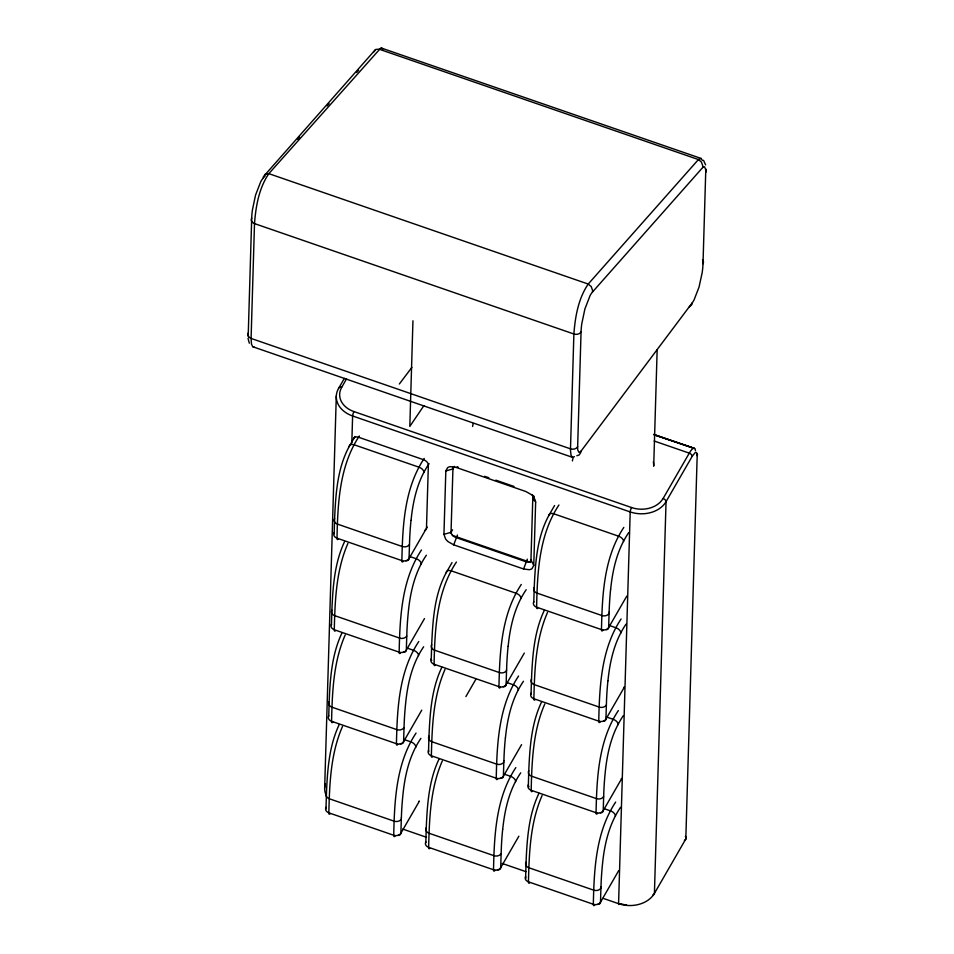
<?xml version="1.0" encoding="UTF-8"?>
<svg xmlns="http://www.w3.org/2000/svg" width="954" height="954" viewBox="0 0 954 954"><rect width="100%" height="100%" fill="white"/><g stroke="black" fill="none" stroke-linecap="round" stroke-linejoin="round"><path stroke-width="1.43" d="M603.143 898.346L618.574 903.676A27.237 20.773 1.7 0 0 654.42 893.397L685.807 838.971L697.183 455.666L696.432 452.518A13.773 3.387 -70.9 0 0 695.061 452.697L692.199 456.298L666.047 501.661L654.42 893.397A3.267 1.956 30 0 1 653.013 894.697M248.565 336.845L248.445 336.237A23.433 5.748 -70.9 0 1 248.29 332.934L251.701 218.084A48.571 11.925 -70.9 0 1 252.416 209.94L255.553 195.069L260.728 181.737A13.738 3.375 -70.9 0 1 262.684 178.696M324.67 787.765L336.297 396.017M326.34 808.754A5.45 3.256 30 0 1 326.029 807.334L326.447 793.251C327.449 770.021 329.094 745.909 339.195 724.599M328.76 716.108A5.45 3.256 30 0 1 328.748 715.774L329.166 701.691C330.167 678.461 331.813 654.361 341.914 633.051M331.527 624.894A5.45 3.256 30 0 1 331.467 624.226L331.885 610.143C332.886 586.913 334.532 562.812 344.632 541.502M334.353 533.715A5.45 3.256 30 0 1 334.186 532.678L334.604 518.594C335.748 494.184 337.275 468.509 349.14 446.615L354.96 436.527M351.823 442.787L352.61 415.98A3.267 0.799 -70.9 0 1 353.982 411.591A23.826 18.174 1.7 0 1 341.687 387.396L346.529 378.869M412.951 320.794L409.815 426.426L423.958 405.545M401.348 817.709L400.883 833.212A5.45 3.256 30 0 1 398.092 835.406M423.648 646.776C412.211 663.435 407.608 683.577 405.629 703.384A228.34 56.036 -70.9 0 0 404.102 726.077L403.602 741.652A5.45 3.256 30 0 1 400.358 743.834M426.366 555.216C414.93 571.887 410.327 592.017 408.336 611.836A228.34 56.036 -70.9 0 0 406.821 634.529L406.321 650.103A5.45 3.256 30 0 1 403.065 652.286M411.007 520.371A228.34 56.036 -70.9 0 0 409.54 542.981L409.039 558.555A5.45 3.256 30 0 1 405.784 560.737M425.937 842.656A5.45 3.256 30 0 1 425.842 841.833L426.259 827.75C427.273 804.389 428.906 780.134 439.186 758.752M428.859 751.68A5.45 3.256 30 0 1 428.561 750.285L428.978 736.19C429.992 712.841 431.625 688.573 441.893 667.192M431.721 660.43A5.45 3.256 30 0 1 431.268 658.725L431.685 644.642C432.83 620.243 434.356 594.569 446.233 572.662L452.041 562.586M443.944 534.347L445.828 470.966L447.629 467.639A11.484 6.869 30 0 1 450.443 466.649L456.012 467.377L525.881 491.525L531.378 494.625A11.484 6.869 30 0 1 534.073 497.523L535.647 502.019L533.763 565.4L531.962 568.715A11.484 6.869 30 0 1 529.148 569.705L523.579 568.989L453.71 544.841L448.213 541.729A11.484 6.869 30 0 1 445.518 538.843L443.944 534.347L451.111 532.296L452.566 529.768M451.003 533.417L452.995 466.625M502.651 829.527A228.34 56.036 -70.9 0 0 501.196 852.137L500.695 867.711A5.45 3.256 30 0 1 497.439 869.893M503.867 760.66L503.414 776.151A5.45 3.256 30 0 1 500.158 778.345M506.586 669.1L506.121 684.602A5.45 3.256 30 0 1 503.33 686.797M533.763 565.4L530.961 559.891L532.833 496.509A5.45 3.256 30 0 0 532.332 494.697M533.87 500.576L534.001 496.128M526.095 878.026A5.45 3.256 30 0 1 525.642 876.332L526.059 862.249C527.073 838.888 528.707 814.633 538.986 793.251M528.981 786.776A5.45 3.256 30 0 1 528.361 784.784L528.778 770.701C529.792 747.34 531.426 723.072 541.705 701.703M531.271 694.345A5.45 3.256 30 0 1 531.08 693.224L531.497 679.141C532.499 655.911 534.145 631.81 544.245 610.5M533.835 602.224A5.45 3.256 30 0 1 533.799 601.676L534.216 587.592C535.349 563.182 536.887 537.519 548.753 515.613L554.572 505.537M577.647 446.782L581.058 331.944A48.571 11.925 -70.9 0 1 581.773 323.788L584.909 308.917L590.085 295.597A13.738 3.375 -70.9 0 1 592.04 292.544L702.728 167.487L704.541 166.771L705.578 169.204A23.683 5.807 -70.9 0 1 705.71 172.352L703.003 263.733A48.726 11.961 -70.9 0 1 702.132 272.904L699.032 287.118L694.083 299.878A13.487 3.303 -70.9 0 1 692.21 302.871L580.962 451.218L578.971 452.434L577.79 450.085A23.433 5.748 -70.9 0 1 577.647 446.782A5.45 4.15 1.7 0 1 570.468 448.833L251.093 338.431A5.45 4.15 1.7 0 1 248.29 332.934M600.96 886.707L600.495 902.21A5.45 3.256 30 0 1 597.705 904.404M623.26 715.774C611.812 732.445 607.221 752.575 605.23 772.382A228.34 56.036 -70.9 0 0 603.715 795.087L603.214 810.661A5.45 3.256 30 0 1 600.424 812.856M607.901 680.917A228.34 56.036 -70.9 0 0 606.434 703.527L605.933 719.101A5.45 3.256 30 0 1 603.584 721.272M609.105 612.051L608.652 627.553A5.45 3.256 30 0 1 606.303 629.723M653.717 465.683L657.163 349.653M411.055 520.288C413.046 500.468 417.637 480.339 429.085 463.668M508.148 646.335C510.14 626.516 514.731 606.386 526.167 589.715M505.429 737.883C507.421 718.076 512.012 697.946 523.46 681.275M502.71 829.443C504.702 809.624 509.293 789.495 520.741 772.823M610.667 589.286C612.659 569.466 617.25 549.337 628.698 532.666M607.948 680.834C609.94 661.015 614.531 640.885 625.979 624.226M453.71 544.841L457.455 535.015M523.579 568.989L527.312 559.163M373.753 51.993L375.745 49.453L379.048 49.155L698.423 159.556L701.417 162.037L702.716 165.722A12.378 8.825 34 0 1 702.728 167.487M347.924 543.398C336.07 570.468 334.997 600.638 334.282 629.735A5.45 1.336 -70.9 0 0 335.367 630.821M345.205 634.947C333.351 662.016 332.278 692.187 331.563 721.284A5.45 1.336 -70.9 0 0 332.839 722.166M342.486 726.495C330.633 753.577 329.559 783.747 328.844 812.832A5.45 1.336 -70.9 0 0 330.322 813.488M445.005 669.446C433.152 696.515 432.079 726.698 431.363 755.783A5.45 1.336 -70.9 0 0 432.651 756.665M442.286 760.994C430.445 788.076 429.36 818.246 428.644 847.343A5.45 1.336 -70.9 0 0 429.729 848.416M547.536 612.396C535.683 639.466 534.598 669.636 533.882 698.733A5.45 1.336 -70.9 0 0 534.967 699.819M544.817 703.945C532.964 731.026 531.891 761.197 531.175 790.282A5.45 1.336 -70.9 0 0 532.26 791.367M542.099 795.505C530.245 822.575 529.172 852.745 528.456 881.842A5.45 1.336 -70.9 0 0 529.542 882.927M420.929 738.324C409.493 754.996 404.901 775.125 402.91 794.944A228.34 56.036 -70.9 0 0 401.384 817.638M620.541 807.322C609.105 823.994 604.502 844.123 602.511 863.942A228.34 56.036 -70.9 0 0 600.996 886.636M695.442 450.634A16.337 4.007 -70.9 0 0 689.277 453.15L663.113 498.513A3.267 1.956 30 0 1 666.047 501.661A27.237 20.773 1.7 0 1 630.2 511.928L352.61 415.98A27.237 20.773 1.7 0 1 338.563 388.445L344.37 378.368M359.324 435.99C339.385 465.993 337.764 503.354 337 538.175A5.45 1.336 -70.9 0 0 338.276 539.07M424.196 458.421C404.269 488.412 402.636 525.773 401.872 560.606A5.45 1.336 -70.9 0 0 403.148 561.489M445.828 470.966L452.995 468.915L454.45 466.387M427.201 527.049L409.039 558.555A5.45 4.15 1.7 0 1 401.872 560.606L337 538.175A5.45 4.15 1.7 0 1 334.186 532.678M421.477 549.969C401.551 579.96 399.929 617.321 399.154 652.154A5.45 1.336 -70.9 0 0 400.43 653.049M456.417 562.049C436.479 592.04 434.857 629.401 434.082 664.234A5.45 1.336 -70.9 0 0 435.358 665.117M424.482 618.597L406.321 650.103A5.45 4.15 1.7 0 1 399.154 652.154L334.282 629.735A5.45 4.15 1.7 0 1 331.467 624.226M418.77 641.529C398.832 671.521 397.21 708.882 396.435 743.715A5.45 1.336 -70.9 0 0 397.711 744.597M421.763 710.158L403.602 741.652A5.45 4.15 1.7 0 1 396.435 743.715L331.563 721.284A5.45 4.15 1.7 0 1 328.748 715.774M416.051 733.077C396.113 763.069 394.491 800.43 393.716 835.263A5.45 1.336 -70.9 0 0 394.992 836.145M558.937 505C538.998 534.991 537.376 572.352 536.601 607.185A5.45 1.336 -70.9 0 0 537.686 608.27M521.289 584.468C501.351 614.471 499.729 651.832 498.954 686.653A5.45 1.336 -70.9 0 0 500.433 687.309M465.898 696.575L475.7 679.558M419.056 801.706L400.883 833.212A5.45 4.15 1.7 0 1 393.716 835.263L328.844 812.832A5.45 4.15 1.7 0 1 326.029 807.334M524.295 653.096L506.121 684.602A5.45 4.15 1.7 0 1 498.954 686.653L434.082 664.234A5.45 4.15 1.7 0 1 431.268 658.725M518.571 676.028C498.632 706.02 497.01 743.381 496.235 778.214A5.45 1.336 -70.9 0 0 497.714 778.858M623.809 527.419C603.87 557.41 602.248 594.771 601.473 629.604A5.45 1.336 -70.9 0 0 602.952 630.248M521.576 744.657L503.414 776.151A5.45 4.15 1.7 0 1 496.235 778.214L431.363 755.783A5.45 4.15 1.7 0 1 428.561 750.285M515.852 767.576C495.913 797.568 494.291 834.929 493.516 869.762A5.45 1.336 -70.9 0 0 494.995 870.406M626.814 596.047L608.652 627.553A5.45 4.15 1.7 0 1 601.473 629.604L536.601 607.185A5.45 4.15 1.7 0 1 533.799 601.676M621.09 618.979C601.151 648.97 599.529 686.331 598.754 721.164A5.45 1.336 -70.9 0 0 600.245 721.808M518.857 836.205L500.695 867.711A5.45 4.15 1.7 0 1 493.516 869.762L428.644 847.343A5.45 4.15 1.7 0 1 425.842 841.833M624.095 687.607L605.933 719.101A5.45 4.15 1.7 0 1 598.754 721.164L533.882 698.733A5.45 4.15 1.7 0 1 531.08 693.224M618.371 710.527C598.444 740.519 596.81 777.88 596.047 812.713A5.45 1.336 -70.9 0 0 597.526 813.357M621.376 779.156L603.214 810.661A5.45 4.15 1.7 0 1 596.047 812.713L531.175 790.282A5.45 4.15 1.7 0 1 528.361 784.784M615.652 802.075C595.725 832.067 594.103 869.428 593.328 904.261A5.45 1.336 -70.9 0 0 594.807 904.905M618.657 870.704L600.495 902.21A5.45 4.15 1.7 0 1 593.328 904.261L528.456 881.842A5.45 4.15 1.7 0 1 525.642 876.332M399.344 383.997L411.889 367.385M265.129 175.906L263.161 178.136A12.378 8.825 34 0 1 263.542 176.49L375.316 49.751M297.6 139.224L299.568 137.006M327.115 105.882L329.082 103.664M356.641 72.54L358.609 70.31M574.427 456.656L572.495 457.348L252.715 346.719L251.486 344.215L251.093 338.431L254.503 223.594C255.815 206.362 258.939 188.165 268.837 173.652L380.908 47.891L701.118 158.447L702.359 160.463M265.105 174.248L268.837 173.652L588.213 284.053L591.206 286.522L592.506 290.207A12.378 8.825 34 0 1 592.517 291.984M689.05 307.26L691.877 304.457A12.617 8.538 32.5 0 0 692.21 302.871M254.05 346.898L253.12 346.934M456.012 467.377L458.087 467.114A5.45 3.256 30 0 0 457.634 466.971M576.848 455.738L579.138 454.963L580.628 452.804A12.617 8.538 32.5 0 0 580.962 451.218M653.991 434.726L694.607 448.44M654.289 434.857L693.808 448.225L653.621 434.332M654.17 441.01L689.277 453.15A3.267 1.956 30 0 1 692.199 456.298M353.982 411.591L631.572 507.552A23.826 18.174 1.7 0 0 663.042 498.489M484.632 476.284L488.83 477.739M495.818 480.16L513.979 486.433M452.363 535.385L530.615 562.431M409.493 556.409L416.397 558.794A5.45 3.256 30 0 1 421.286 564.041M609.105 625.407L616.01 627.792A5.45 3.256 30 0 1 620.887 633.039M406.774 647.957L413.678 650.342A5.45 3.256 30 0 1 418.567 655.589M506.586 682.456L513.479 684.841A5.45 3.256 30 0 1 518.368 690.088M606.386 716.967L613.291 719.352A5.45 3.256 30 0 1 618.168 724.587M404.055 739.517L410.959 741.902A5.45 3.256 30 0 1 415.849 747.149M503.867 774.016L510.76 776.401A5.45 3.256 30 0 1 515.649 781.648M603.667 808.515L610.572 810.9A5.45 3.256 30 0 1 615.461 816.147M402.671 829.05L426.51 837.29M502.209 863.453L526.048 871.694M701.118 158.447L698.423 159.556L588.213 284.053C578.315 298.566 575.19 316.764 573.879 333.995L570.456 450.133L571.1 455.463L572.495 457.348M381.743 48.046L382.733 49.346M703.515 160.272L705.614 164.911M532.833 496.509L535.647 502.019M249.328 343.202L248.016 338.348M696.921 453.305A3.267 2.492 1.7 0 1 697.183 455.666M685.354 836.396A3.267 2.492 1.7 0 1 685.807 838.971A3.267 1.956 30 0 1 684.4 840.271M338.563 388.445A3.267 1.956 30 0 1 341.615 387.372M631.572 507.552A3.267 0.799 -70.9 0 0 630.2 511.928L618.574 903.676A3.267 0.799 -70.9 0 0 619.575 903.903M326.53 796.089A27.237 20.773 1.7 0 1 325.374 783.783M626.611 904.964A23.826 18.174 1.7 0 1 620.923 903.832M353.505 439.055A5.45 3.256 30 0 1 358.597 437.254L423.469 459.685A5.45 3.256 30 0 1 428.358 464.932L426.474 528.313A5.45 3.256 30 0 1 424.554 530.4M451.111 532.296A5.45 3.256 30 0 0 456 537.543L525.857 561.691A5.45 3.256 30 0 0 530.961 559.891M452.995 468.915A5.45 3.256 30 0 1 454.533 466.923M501.112 853.627A5.45 4.15 1.7 0 1 493.933 855.678L429.061 833.247A5.45 4.15 1.7 0 1 426.259 827.75M401.3 819.116A5.45 4.15 1.7 0 1 394.133 821.179L329.261 798.748A5.45 4.15 1.7 0 1 326.447 793.251M419.319 801.014A5.45 3.256 30 0 1 418.973 801.169M600.913 888.126A5.45 4.15 1.7 0 1 593.746 890.177L528.874 867.758A5.45 4.15 1.7 0 1 526.059 862.249M603.632 796.566A5.45 4.15 1.7 0 1 596.465 798.629L531.593 776.198A5.45 4.15 1.7 0 1 528.778 770.701M621.65 778.464A5.45 3.256 30 0 1 621.292 778.619M404.019 727.568A5.45 4.15 1.7 0 1 396.852 729.631L331.98 707.2A5.45 4.15 1.7 0 1 329.166 701.691M503.831 762.067A5.45 4.15 1.7 0 1 496.652 764.13L431.78 741.699A5.45 4.15 1.7 0 1 428.978 736.19M503.915 760.588A228.34 56.036 -70.9 0 1 505.37 737.967M506.538 670.519A5.45 4.15 1.7 0 1 499.371 672.57L434.499 650.151A5.45 4.15 1.7 0 1 431.685 644.642M521.087 598.54A5.45 3.256 30 0 0 516.197 593.293L451.325 570.874A5.45 3.256 30 0 0 446.233 572.662M506.634 669.028A228.34 56.036 -70.9 0 1 508.088 646.418M406.738 636.02A5.45 4.15 1.7 0 1 399.571 638.071L334.699 615.652A5.45 4.15 1.7 0 1 331.885 610.143M606.35 705.018A5.45 4.15 1.7 0 1 599.184 707.069L534.3 684.65A5.45 4.15 1.7 0 1 531.497 679.141M624.369 686.916A5.45 3.256 30 0 1 624.011 687.071M609.069 613.47A5.45 4.15 1.7 0 1 601.891 615.521L537.019 593.102A5.45 4.15 1.7 0 1 534.216 587.592M623.606 541.49A5.45 3.256 30 0 0 618.717 536.243L553.845 513.812A5.45 3.256 30 0 0 548.753 515.613M609.153 611.979A228.34 56.036 -70.9 0 1 610.608 589.369M409.457 544.472A5.45 4.15 1.7 0 1 402.29 546.523L337.418 524.092A5.45 4.15 1.7 0 1 334.604 518.594M423.993 472.492A5.45 3.256 30 0 0 419.116 467.245L354.244 444.814A5.45 3.256 30 0 0 349.14 446.615M572.376 460.949A40.855 31.16 1.7 0 1 573.08 458.015M653.347 461.939A40.855 31.16 1.7 0 1 653.705 466.136M472.576 426.45A40.855 31.16 1.7 0 1 473.279 423.516M581.058 331.944A5.45 4.15 1.7 0 1 573.879 333.995L254.503 223.594A5.45 4.15 1.7 0 1 251.701 218.084M705.555 168.775A5.45 4.15 1.7 0 1 705.71 172.352M702.561 259.798A5.45 4.15 1.7 0 1 703.003 263.733"/></g></svg>
